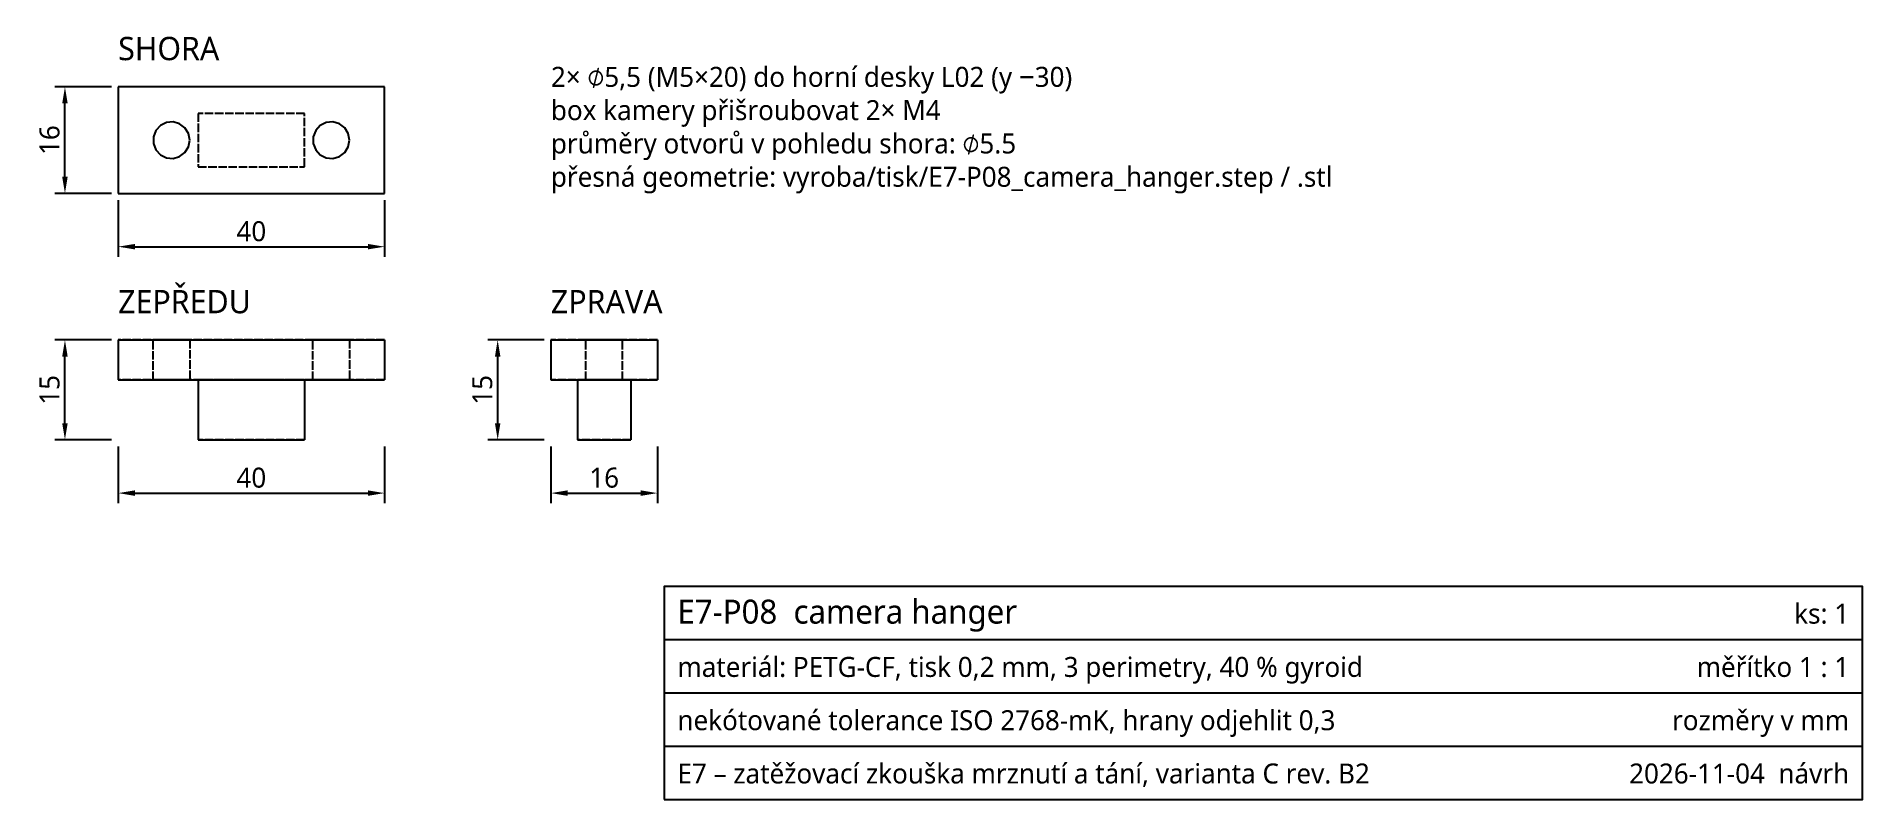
# Model space of a CAD drawing. Header units: millimetres. Extents: x 13 to 287, y 8 to 123.
import ezdxf
from ezdxf.enums import TextEntityAlignment as Align

# ---------------------------------------------------------------- set-up
doc = ezdxf.new("R2010")
doc.units = ezdxf.units.MM
doc.linetypes.add('DASHED', pattern=[1.524, 1.27, -0.254])
for name, color, linetype, true_color in [('DIM', 7, 'CONTINUOUS', 0x000000), ('FRAME', 7, 'CONTINUOUS', 0x000000), ('OUTLINE', 7, 'CONTINUOUS', 0x000000), ('TEXT', 7, 'CONTINUOUS', 0x000000)]:
    doc.layers.add(name, color=color, linetype=linetype, true_color=true_color)
doc.layers.add('HIDDEN', color=8, linetype='DASHED')
doc.styles.add('OpenSans', font='OpenSans-Regular.ttf')
doc.dimstyles.new('E7', dxfattribs={"dimtxt": 3, "dimasz": 2.5, "dimexe": 1.5, "dimexo": 1, "dimgap": 0.8, "dimtad": 1, "dimtxsty": 'OpenSans', "dimcen": 2.5, "dimclrd": 256, "dimclre": 256, "dimclrt": 256, "dimazin": 3, "dimtfac": 1, "dimtmove": 0, "dimatfit": 3})

msp = doc.modelspace()

# ---------------------------------------------------------------- linework, layer by layer
at = {"layer": 'FRAME'}
msp.add_lwpolyline([(107, 8), (287, 8), (287, 40), (107, 40)], close=True, dxfattribs=at)
for points in [[(107, 32), (287, 32)], [(107, 24), (287, 24)], [(107, 16), (287, 16)]]:
    msp.add_lwpolyline(points, dxfattribs=at)
at = {"layer": 'HIDDEN'}
for points in [[(25, 115), (25, 99)], [(65, 115), (25, 115)], [(65, 99), (65, 115)], [(35.75, 107), (35.564, 107.993), (35.032, 108.853), (34.226, 109.462), (33.254, 109.738), (32.247, 109.645), (31.343, 109.195), (30.662, 108.448), (30.297, 107.505), (30.297, 106.495), (30.662, 105.552), (31.343, 104.805), (32.247, 104.355), (33.254, 104.262), (34.226, 104.538), (35.032, 105.147), (35.564, 106.007), (35.75, 107)], [(37, 111), (37, 103)], [(53, 111), (37, 111)], [(37, 111), (37, 103)], [(53, 111), (37, 111)], [(53, 103), (53, 111)], [(53, 103), (53, 111)], [(59.75, 107), (59.564, 107.993), (59.032, 108.853), (58.226, 109.462), (57.254, 109.738), (56.247, 109.645), (55.343, 109.195), (54.662, 108.448), (54.297, 107.505), (54.297, 106.495), (54.662, 105.552), (55.343, 104.805), (56.247, 104.355), (57.254, 104.262), (58.226, 104.538), (59.032, 105.147), (59.564, 106.007), (59.75, 107)], [(37, 103), (53, 103)], [(37, 103), (53, 103)], [(25, 99), (65, 99)], [(25, 77), (25, 71)], [(65, 77), (25, 77)], [(35.75, 77), (35.062, 77), (34.375, 77), (33.688, 77), (33, 77), (32.312, 77), (31.625, 77), (30.938, 77), (30.25, 77)], [(30.25, 77), (30.938, 77), (31.625, 77), (32.312, 77), (33, 77), (33.688, 77), (34.375, 77), (35.062, 77), (35.75, 77)], [(30.25, 71), (30.25, 77)], [(35.75, 77), (35.75, 71)], [(59.75, 77), (59.062, 77), (58.375, 77), (57.688, 77), (57, 77), (56.312, 77), (55.625, 77), (54.938, 77), (54.25, 77)], [(54.25, 77), (54.938, 77), (55.625, 77), (56.312, 77), (57, 77), (57.688, 77), (58.375, 77), (59.062, 77), (59.75, 77)], [(54.25, 71), (54.25, 77)], [(59.75, 77), (59.75, 71)], [(65, 77), (65, 71)], [(90, 77), (90, 71)], [(106, 77), (90, 77)], [(100.75, 77), (100.062, 77), (99.375, 77), (98.688, 77), (98, 77), (97.312, 77), (96.625, 77), (95.938, 77), (95.25, 77)], [(95.25, 77), (95.594, 77), (95.938, 77), (96.281, 77), (96.625, 77), (96.969, 77), (97.312, 77), (97.656, 77), (98, 77)], [(100.75, 77), (100.062, 77), (99.375, 77), (98.688, 77), (98, 77), (97.312, 77), (96.625, 77), (95.938, 77), (95.25, 77)], [(95.25, 77), (95.594, 77), (95.938, 77), (96.281, 77), (96.625, 77), (96.969, 77), (97.312, 77), (97.656, 77), (98, 77)], [(95.25, 71), (95.25, 77)], [(95.25, 71), (95.25, 77)], [(98, 77), (98.344, 77), (98.688, 77), (99.031, 77), (99.375, 77), (99.719, 77), (100.062, 77), (100.406, 77), (100.75, 77)], [(98, 77), (98.344, 77), (98.688, 77), (99.031, 77), (99.375, 77), (99.719, 77), (100.062, 77), (100.406, 77), (100.75, 77)], [(100.75, 71), (100.75, 77)], [(100.75, 71), (100.75, 77)], [(106, 77), (106, 71)], [(65, 71), (25, 71)], [(35.75, 71), (35.062, 71), (34.375, 71), (33.688, 71), (33, 71), (32.312, 71), (31.625, 71), (30.938, 71), (30.25, 71)], [(30.25, 71), (30.938, 71), (31.625, 71), (32.312, 71), (33, 71), (33.688, 71), (34.375, 71), (35.062, 71), (35.75, 71)], [(37, 71), (53, 71)], [(53, 71), (37, 71)], [(37, 71), (37, 62)], [(53, 71), (53, 62)], [(59.75, 71), (59.062, 71), (58.375, 71), (57.688, 71), (57, 71), (56.312, 71), (55.625, 71), (54.938, 71), (54.25, 71)], [(54.25, 71), (54.938, 71), (55.625, 71), (56.312, 71), (57, 71), (57.688, 71), (58.375, 71), (59.062, 71), (59.75, 71)], [(106, 71), (90, 71)], [(102, 71), (94, 71)], [(94, 71), (102, 71)], [(94, 71), (94, 62)], [(100.75, 71), (100.062, 71), (99.375, 71), (98.688, 71), (98, 71), (97.312, 71), (96.625, 71), (95.938, 71), (95.25, 71)], [(95.25, 71), (95.594, 71), (95.938, 71), (96.281, 71), (96.625, 71), (96.969, 71), (97.312, 71), (97.656, 71), (98, 71)], [(100.75, 71), (100.062, 71), (99.375, 71), (98.688, 71), (98, 71), (97.312, 71), (96.625, 71), (95.938, 71), (95.25, 71)], [(95.25, 71), (95.594, 71), (95.938, 71), (96.281, 71), (96.625, 71), (96.969, 71), (97.312, 71), (97.656, 71), (98, 71)], [(98, 71), (98.344, 71), (98.688, 71), (99.031, 71), (99.375, 71), (99.719, 71), (100.062, 71), (100.406, 71), (100.75, 71)], [(98, 71), (98.344, 71), (98.688, 71), (99.031, 71), (99.375, 71), (99.719, 71), (100.062, 71), (100.406, 71), (100.75, 71)], [(102, 71), (102, 62)], [(53, 62), (37, 62)], [(102, 62), (94, 62)]]:
    msp.add_lwpolyline(points, dxfattribs=at)
at = {"layer": 'OUTLINE'}
for points in [[(25, 115), (25, 99)], [(65, 115), (25, 115)], [(65, 99), (65, 115)], [(35.75, 107), (35.564, 107.993), (35.032, 108.853), (34.226, 109.462), (33.254, 109.738), (32.247, 109.645), (31.343, 109.195), (30.662, 108.448), (30.297, 107.505), (30.297, 106.495), (30.662, 105.552), (31.343, 104.805), (32.247, 104.355), (33.254, 104.262), (34.226, 104.538), (35.032, 105.147), (35.564, 106.007), (35.75, 107)], [(59.75, 107), (59.564, 107.993), (59.032, 108.853), (58.226, 109.462), (57.254, 109.738), (56.247, 109.645), (55.343, 109.195), (54.662, 108.448), (54.297, 107.505), (54.297, 106.495), (54.662, 105.552), (55.343, 104.805), (56.247, 104.355), (57.254, 104.262), (58.226, 104.538), (59.032, 105.147), (59.564, 106.007), (59.75, 107)], [(25, 99), (65, 99)], [(25, 77), (25, 71)], [(25, 77), (65, 77)], [(65, 77), (65, 71)], [(90, 77), (90, 71)], [(90, 77), (106, 77)], [(106, 77), (106, 71)], [(25, 71), (65, 71)], [(37, 71), (37, 62)], [(53, 71), (53, 62)], [(90, 71), (106, 71)], [(94, 71), (94, 62)], [(102, 71), (102, 62)], [(37, 62), (53, 62)], [(94, 62), (102, 62)]]:
    msp.add_lwpolyline(points, dxfattribs=at)

# ---------------------------------------------------------------- texts
at = {"layer": 'TEXT', "style": 'OpenSans'}
for s, height, p in [('SHORA', 3.5, (25, 119)), ('2× ⌀5,5 (M5×20) do horní desky L02 (y −30)', 3, (90, 115)), ('box kamery přišroubovat 2× M4', 3, (90, 110)), ('průměry otvorů v pohledu shora: ⌀5.5', 3, (90, 105)), ('přesná geometrie: vyroba/tisk/E7-P08_camera_hanger.step / .stl', 3, (90, 100)), ('ZEPŘEDU', 3.5, (25, 81)), ('ZPRAVA', 3.5, (90, 81)), ('E7-P08  camera hanger', 3.6, (109, 34.4)), ('materiál: PETG-CF, tisk 0,2 mm, 3 perimetry, 40 % gyroid', 3, (109, 26.4)), ('nekótované tolerance ISO 2768-mK, hrany odjehlit 0,3', 3, (109, 18.4)), ('E7 – zatěžovací zkouška mrznutí a tání, varianta C rev. B2', 3, (109, 10.4))]:
    msp.add_text(s, height=height, dxfattribs=at).set_placement(p)
for s, p in [('ks: 1', (285, 34.4)), ('měřítko 1 : 1', (285, 26.4)), ('rozměry v mm', (285, 18.4)), ('2026-11-04  návrh', (285, 10.4))]:
    msp.add_text(s, height=3, dxfattribs=at).set_placement(p, align=Align.RIGHT)

# ---------------------------------------------------------------- dimensions: what is measured, and where the dimension line sits
at = {"layer": 'DIM'}
for base, p1, p2 in [((17, 99), (25, 99), (25, 115)), ((17, 62), (25, 62), (25, 77)), ((82, 62), (90, 62), (90, 77))]:
    msp.add_linear_dim(base=base, p1=p1, p2=p2, angle=90, dimstyle='E7', dxfattribs=at).render()
for base, p1, p2 in [((25, 91), (25, 99), (65, 99)), ((25, 54), (25, 62), (65, 62)), ((90, 54), (90, 62), (106, 62))]:
    msp.add_linear_dim(base=base, p1=p1, p2=p2, dimstyle='E7', dxfattribs=at).render()

doc.saveas('drawing.dxf')
